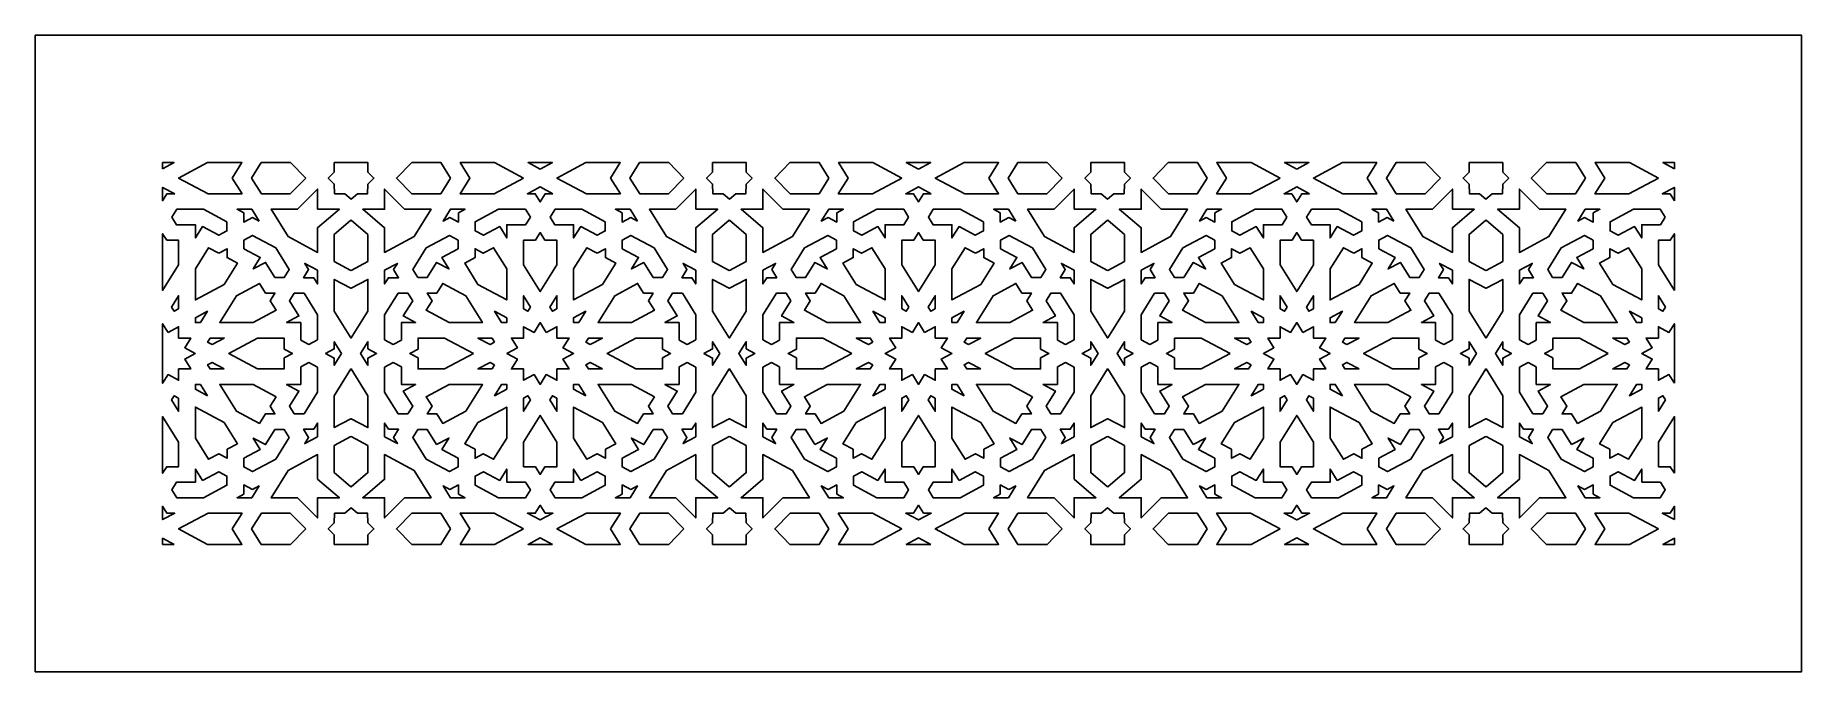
# Model space of a CAD drawing. Extents: x -282 to 273, y -108 to 92.
import ezdxf

# ---------------------------------------------------------------- set-up
doc = ezdxf.new("R2010")
doc.units = 0
doc.header["$MEASUREMENT"] = 0
doc.layers.add('LAYER_1', color=18, linetype='CONTINUOUS')

msp = doc.modelspace()

# ---------------------------------------------------------------- linework, layer by layer
at = {"layer": 'LAYER_1'}
for points in [[(-282.3, 92.13), (-282.3, -107.87), (272.7, -107.87), (272.7, 92.13)], [(-242.3, 50.2), (-242.3, 52.13), (-238.69, 52.13)], [(-220.41, 47.27), (-217.32, 42.32), (-228.01, 42.32), (-237.26, 47.27), (-228.18, 52.13), (-217.38, 52.13)], [(-197.35, 47.27), (-202.22, 42.32), (-211.26, 42.32), (-214.34, 47.27), (-211.32, 52.13), (-202.13, 52.13)], [(-177.79, 49.16), (-175.93, 47.27), (-177.79, 45.38), (-177.89, 42.32), (-181.1, 42.32), (-183.08, 40.64), (-185.07, 42.32), (-188.28, 42.32), (-188.38, 45.38), (-190.24, 47.27), (-188.38, 49.16), (-188.38, 52.13), (-177.79, 52.13)], [(-151.83, 47.27), (-154.91, 42.32), (-163.95, 42.32), (-168.82, 47.27), (-164.04, 52.13), (-154.85, 52.13)], [(-128.91, 47.27), (-138.16, 42.32), (-148.85, 42.32), (-145.76, 47.27), (-148.79, 52.13), (-137.99, 52.13)], [(-123.66, 50.08), (-127.48, 52.13), (-119.83, 52.13)], [(-101.55, 47.27), (-98.46, 42.32), (-109.15, 42.32), (-118.4, 47.27), (-109.33, 52.13), (-98.52, 52.13)], [(-78.49, 47.27), (-83.36, 42.32), (-92.4, 42.32), (-95.48, 47.27), (-92.46, 52.13), (-83.27, 52.13)], [(-58.93, 49.16), (-57.07, 47.27), (-58.93, 45.38), (-59.04, 42.32), (-62.24, 42.32), (-64.23, 40.64), (-66.21, 42.32), (-69.42, 42.32), (-69.52, 45.38), (-71.38, 47.27), (-69.52, 49.16), (-69.52, 52.13), (-58.93, 52.13)], [(-32.97, 47.27), (-36.05, 42.32), (-45.09, 42.32), (-49.96, 47.27), (-45.18, 52.13), (-35.99, 52.13)], [(-10.05, 47.27), (-19.3, 42.32), (-29.99, 42.32), (-26.9, 47.27), (-29.93, 52.13), (-19.13, 52.13)], [(-4.8, 50.08), (-8.62, 52.13), (-0.97, 52.13)], [(17.31, 47.27), (20.39, 42.32), (9.71, 42.32), (0.46, 47.27), (9.53, 52.13), (20.34, 52.13)], [(40.37, 47.27), (35.49, 42.32), (26.46, 42.32), (23.37, 47.27), (26.4, 52.13), (35.59, 52.13)], [(59.93, 49.16), (61.78, 47.27), (59.93, 45.38), (59.82, 42.32), (56.62, 42.32), (54.63, 40.64), (52.64, 42.32), (49.44, 42.32), (49.34, 45.38), (47.48, 47.27), (49.34, 49.16), (49.34, 52.13), (59.93, 52.13)], [(85.89, 47.27), (82.8, 42.32), (73.77, 42.32), (68.89, 47.27), (73.68, 52.13), (82.86, 52.13)], [(108.81, 47.27), (99.55, 42.32), (88.87, 42.32), (91.95, 47.27), (88.93, 52.13), (99.73, 52.13)], [(114.06, 50.08), (110.23, 52.13), (117.89, 52.13)], [(136.17, 47.27), (139.25, 42.32), (128.57, 42.32), (119.31, 47.27), (128.39, 52.13), (139.19, 52.13)], [(159.23, 47.27), (154.35, 42.32), (145.32, 42.32), (142.23, 47.27), (145.26, 52.13), (154.45, 52.13)], [(178.78, 49.16), (180.64, 47.27), (178.78, 45.38), (178.68, 42.32), (175.48, 42.32), (173.49, 40.64), (171.5, 42.32), (168.3, 42.32), (168.2, 45.38), (166.34, 47.27), (168.2, 49.16), (168.2, 52.13), (178.78, 52.13)], [(204.75, 47.27), (201.66, 42.32), (192.63, 42.32), (187.75, 47.27), (192.54, 52.13), (201.72, 52.13)], [(227.67, 47.27), (218.41, 42.32), (207.73, 42.32), (210.81, 47.27), (207.79, 52.13), (218.59, 52.13)], [(232.7, 50.2), (229.09, 52.13), (232.7, 52.13)], [(-119.65, 42.32), (-122.08, 42.32), (-123.66, 39.79), (-125.23, 42.32), (-127.66, 42.32), (-123.66, 44.46)], [(-0.79, 42.32), (-3.22, 42.32), (-4.8, 39.79), (-6.37, 42.32), (-8.8, 42.32), (-4.8, 44.46)], [(118.06, 42.32), (115.63, 42.32), (114.06, 39.79), (112.49, 42.32), (110.06, 42.32), (114.06, 44.46)], [(-238.51, 42.32), (-240.94, 42.32), (-242.3, 40.14), (-242.3, 44.34)], [(-193.63, 37.45), (-186.75, 37.45), (-193.63, 31.63), (-193.63, 23.92), (-202.88, 28.87), (-208.23, 37.45), (-199.91, 37.45), (-193.63, 43.82)], [(-166.26, 37.45), (-157.94, 37.45), (-163.29, 28.87), (-172.54, 23.92), (-172.54, 31.63), (-179.42, 37.45), (-172.54, 37.45), (-172.54, 43.82)], [(-74.77, 37.45), (-67.89, 37.45), (-74.77, 31.63), (-74.77, 23.92), (-84.02, 28.87), (-89.37, 37.45), (-81.05, 37.45), (-74.77, 43.82)], [(-47.41, 37.45), (-39.09, 37.45), (-44.43, 28.87), (-53.68, 23.92), (-53.68, 31.63), (-60.56, 37.45), (-53.68, 37.45), (-53.68, 43.82)], [(44.09, 37.45), (50.96, 37.45), (44.09, 31.63), (44.09, 23.92), (34.83, 28.87), (29.49, 37.45), (37.81, 37.45), (44.09, 43.82)], [(71.45, 37.45), (79.77, 37.45), (74.43, 28.87), (65.18, 23.92), (65.18, 31.63), (58.3, 37.45), (65.18, 37.45), (65.18, 43.82)], [(162.95, 37.45), (169.82, 37.45), (162.95, 31.63), (162.95, 23.92), (153.69, 28.87), (148.35, 37.45), (156.67, 37.45), (162.95, 43.82)], [(190.31, 37.45), (198.63, 37.45), (193.29, 28.87), (184.04, 23.92), (184.04, 31.63), (177.16, 37.45), (184.04, 37.45), (184.04, 43.82)], [(232.7, 40.14), (231.35, 42.32), (228.92, 42.32), (232.7, 44.34)], [(-222.1, 33.53), (-222.1, 30.65), (-224.66, 29.28), (-229.78, 32.02), (-232.02, 28.43), (-232.02, 32.58), (-237.94, 32.58), (-239.42, 34.96), (-237.86, 37.45), (-229.41, 37.45)], [(-211.98, 33.74), (-214.08, 34.86), (-216.81, 33.41), (-216.81, 36.32), (-218.91, 37.45), (-214.29, 37.45)], [(-177.79, 29.57), (-177.79, 21.05), (-183.03, 18.24), (-183.08, 18.27), (-183.14, 18.24), (-188.38, 21.05), (-188.38, 29.57), (-183.14, 34), (-183.08, 33.96), (-183.03, 34)], [(-149.36, 36.32), (-149.36, 33.41), (-152.09, 34.86), (-154.19, 33.74), (-151.88, 37.45), (-147.26, 37.45)], [(-126.75, 34.96), (-128.23, 32.58), (-134.15, 32.58), (-134.15, 28.43), (-136.39, 32.02), (-141.51, 29.28), (-144.07, 30.65), (-144.07, 33.53), (-136.76, 37.45), (-128.3, 37.45)], [(-103.24, 33.53), (-103.24, 30.65), (-105.8, 29.28), (-110.92, 32.02), (-113.16, 28.43), (-113.16, 32.58), (-119.08, 32.58), (-120.56, 34.96), (-119.01, 37.45), (-110.56, 37.45)], [(-93.12, 33.74), (-95.23, 34.86), (-97.95, 33.41), (-97.95, 36.32), (-100.05, 37.45), (-95.43, 37.45)], [(-58.93, 29.57), (-58.93, 21.05), (-64.17, 18.24), (-64.23, 18.27), (-64.28, 18.24), (-69.52, 21.05), (-69.52, 29.57), (-64.28, 34), (-64.23, 33.96), (-64.17, 34)], [(-30.5, 36.32), (-30.5, 33.41), (-33.23, 34.86), (-35.33, 33.74), (-33.02, 37.45), (-28.4, 37.45)], [(-7.89, 34.96), (-9.37, 32.58), (-15.29, 32.58), (-15.29, 28.43), (-17.53, 32.02), (-22.65, 29.28), (-25.22, 30.65), (-25.22, 33.53), (-17.9, 37.45), (-9.45, 37.45)], [(15.62, 33.53), (15.62, 30.65), (13.06, 29.28), (7.93, 32.02), (5.7, 28.43), (5.7, 32.58), (-0.22, 32.58), (-1.7, 34.96), (-0.15, 37.45), (8.3, 37.45)], [(25.74, 33.74), (23.63, 34.86), (20.91, 33.41), (20.91, 36.32), (18.81, 37.45), (23.43, 37.45)], [(59.93, 29.57), (59.93, 21.05), (54.68, 18.24), (54.63, 18.27), (54.58, 18.24), (49.34, 21.05), (49.34, 29.57), (54.58, 34), (54.63, 33.96), (54.68, 34)], [(88.35, 36.32), (88.35, 33.41), (85.63, 34.86), (83.53, 33.74), (85.84, 37.45), (90.46, 37.45)], [(110.96, 34.96), (109.48, 32.58), (103.57, 32.58), (103.57, 28.43), (101.33, 32.02), (96.21, 29.28), (93.64, 30.65), (93.64, 33.53), (100.96, 37.45), (109.41, 37.45)], [(134.48, 33.53), (134.48, 30.65), (131.92, 29.28), (126.79, 32.02), (124.55, 28.43), (124.55, 32.58), (118.64, 32.58), (117.16, 34.96), (118.71, 37.45), (127.16, 37.45)], [(144.6, 33.74), (142.49, 34.86), (139.77, 33.41), (139.77, 36.32), (137.66, 37.45), (142.29, 37.45)], [(178.78, 29.57), (178.78, 21.05), (173.54, 18.24), (173.49, 18.27), (173.44, 18.24), (168.2, 21.05), (168.2, 29.57), (173.44, 34), (173.49, 33.96), (173.54, 34)], [(207.21, 36.32), (207.21, 33.41), (204.49, 34.86), (202.39, 33.74), (204.7, 37.45), (209.32, 37.45)], [(229.82, 34.96), (228.34, 32.58), (222.43, 32.58), (222.43, 28.43), (220.19, 32.02), (215.06, 29.28), (212.5, 30.65), (212.5, 33.53), (219.82, 37.45), (228.27, 37.45)], [(-241.01, 27.71), (-237.27, 27.71), (-237.27, 20), (-242.3, 11.93), (-242.3, 29.77)], [(-206.73, 25.31), (-202.5, 18.52), (-204.06, 16.03), (-207.01, 16.03), (-209.97, 20.78), (-213.85, 18.71), (-211.61, 22.3), (-216.74, 25.04), (-216.74, 27.78), (-214.05, 29.22)], [(-149.43, 27.78), (-149.43, 25.04), (-154.56, 22.3), (-152.32, 18.71), (-156.2, 20.78), (-159.16, 16.03), (-162.11, 16.03), (-163.67, 18.52), (-159.44, 25.31), (-152.12, 29.22)], [(-122.16, 27.71), (-118.41, 27.71), (-118.41, 20), (-123.66, 11.58), (-128.9, 20), (-128.9, 27.71), (-125.16, 27.71), (-123.66, 30.12)], [(-87.87, 25.31), (-83.64, 18.52), (-85.2, 16.03), (-88.16, 16.03), (-91.11, 20.78), (-94.99, 18.71), (-92.75, 22.3), (-97.88, 25.04), (-97.88, 27.78), (-95.19, 29.22)], [(-30.58, 27.78), (-30.58, 25.04), (-35.7, 22.3), (-33.46, 18.71), (-37.34, 20.78), (-40.3, 16.03), (-43.26, 16.03), (-44.81, 18.52), (-40.58, 25.31), (-33.27, 29.22)], [(-3.3, 27.71), (0.44, 27.71), (0.44, 20), (-4.8, 11.58), (-10.04, 20), (-10.04, 27.71), (-6.3, 27.71), (-4.8, 30.12)], [(30.99, 25.31), (35.21, 18.52), (33.66, 16.03), (30.7, 16.03), (27.74, 20.78), (23.87, 18.71), (26.11, 22.3), (20.98, 25.04), (20.98, 27.78), (23.67, 29.22)], [(88.28, 27.78), (88.28, 25.04), (83.16, 22.3), (85.39, 18.71), (81.52, 20.78), (78.56, 16.03), (75.6, 16.03), (74.05, 18.52), (78.27, 25.31), (85.59, 29.22)], [(115.56, 27.71), (119.3, 27.71), (119.3, 20), (114.06, 11.58), (108.82, 20), (108.82, 27.71), (112.56, 27.71), (114.06, 30.12)], [(149.85, 25.31), (154.07, 18.52), (152.52, 16.03), (149.56, 16.03), (146.6, 20.78), (142.73, 18.71), (144.96, 22.3), (139.84, 25.04), (139.84, 27.78), (142.53, 29.22)], [(207.14, 27.78), (207.14, 25.04), (202.02, 22.3), (204.25, 18.71), (200.38, 20.78), (197.42, 16.03), (194.46, 16.03), (192.91, 18.52), (197.13, 25.31), (204.45, 29.22)], [(232.7, 11.93), (227.68, 20), (227.68, 27.71), (231.42, 27.71), (232.7, 29.77)], [(-224.62, 23.64), (-222.02, 25.03), (-222.02, 22.25), (-218.78, 20.52), (-222.94, 13.84), (-232.02, 8.98), (-232.02, 18.69), (-227.86, 25.37)], [(-134.15, 18.69), (-134.15, 8.98), (-143.23, 13.84), (-147.39, 20.52), (-144.14, 22.25), (-144.14, 25.03), (-141.55, 23.64), (-138.31, 25.37)], [(-105.76, 23.64), (-103.17, 25.03), (-103.17, 22.25), (-99.93, 20.52), (-104.09, 13.84), (-113.16, 8.98), (-113.16, 18.69), (-109, 25.37)], [(-15.29, 18.69), (-15.29, 8.98), (-24.37, 13.84), (-28.53, 20.52), (-25.29, 22.25), (-25.29, 25.03), (-22.69, 23.64), (-19.45, 25.37)], [(13.1, 23.64), (15.69, 25.03), (15.69, 22.25), (18.93, 20.52), (14.77, 13.84), (5.7, 8.98), (5.7, 18.69), (9.86, 25.37)], [(103.57, 18.69), (103.57, 8.98), (94.49, 13.84), (90.33, 20.52), (93.57, 22.25), (93.57, 25.03), (96.17, 23.64), (99.41, 25.37)], [(131.95, 23.64), (134.55, 25.03), (134.55, 22.25), (137.79, 20.52), (133.63, 13.84), (124.55, 8.98), (124.55, 18.69), (128.71, 25.37)], [(222.43, 18.69), (222.43, 8.98), (213.35, 13.84), (209.19, 20.52), (212.43, 22.25), (212.43, 25.03), (215.03, 23.64), (218.27, 25.37)], [(-193.63, 18.29), (-193.63, 14.01), (-194.84, 15.96), (-197.99, 15.96), (-196.42, 18.48), (-197.63, 20.44)], [(-169.75, 18.48), (-168.18, 15.96), (-171.33, 15.96), (-172.54, 14.01), (-172.54, 18.29), (-168.54, 20.44)], [(-74.77, 18.29), (-74.77, 14.01), (-75.99, 15.96), (-79.13, 15.96), (-77.56, 18.48), (-78.77, 20.44)], [(-50.89, 18.48), (-49.32, 15.96), (-52.47, 15.96), (-53.68, 14.01), (-53.68, 18.29), (-49.68, 20.44)], [(44.09, 18.29), (44.09, 14.01), (42.87, 15.96), (39.73, 15.96), (41.3, 18.48), (40.09, 20.44)], [(67.96, 18.48), (69.54, 15.96), (66.39, 15.96), (65.18, 14.01), (65.18, 18.29), (69.18, 20.44)], [(162.95, 18.29), (162.95, 14.01), (161.73, 15.96), (158.59, 15.96), (160.16, 18.48), (158.94, 20.44)], [(186.82, 18.48), (188.39, 15.96), (185.25, 15.96), (184.04, 14.01), (184.04, 18.29), (188.04, 20.44)], [(-210.02, 11.12), (-207.03, 11.12), (-208.53, 8.72), (-206.65, 5.71), (-213.86, 1.86), (-224.34, 1.86), (-219.1, 10.27), (-211.9, 14.13)], [(-177.79, 5.41), (-183.03, -3), (-183.08, -2.92), (-183.14, -3), (-188.38, 5.41), (-188.38, 15.43), (-183.14, 12.62), (-183.08, 12.65), (-183.03, 12.62), (-177.79, 15.43)], [(-147.07, 10.27), (-141.83, 1.86), (-152.31, 1.86), (-159.51, 5.71), (-157.64, 8.72), (-159.14, 11.12), (-156.15, 11.12), (-154.27, 14.13)], [(-91.17, 11.12), (-88.17, 11.12), (-89.67, 8.72), (-87.8, 5.71), (-95, 1.86), (-105.48, 1.86), (-100.24, 10.27), (-93.04, 14.13)], [(-58.93, 5.41), (-64.17, -3), (-64.23, -2.92), (-64.28, -3), (-69.52, 5.41), (-69.52, 15.43), (-64.28, 12.62), (-64.23, 12.65), (-64.17, 12.62), (-58.93, 15.43)], [(-28.21, 10.27), (-22.97, 1.86), (-33.45, 1.86), (-40.66, 5.71), (-38.79, 8.72), (-40.28, 11.12), (-37.29, 11.12), (-35.42, 14.13)], [(27.69, 11.12), (30.69, 11.12), (29.19, 8.72), (31.06, 5.71), (23.86, 1.86), (13.38, 1.86), (18.62, 10.27), (25.82, 14.13)], [(59.93, 5.41), (54.68, -3), (54.63, -2.92), (54.58, -3), (49.34, 5.41), (49.34, 15.43), (54.58, 12.62), (54.63, 12.65), (54.68, 12.62), (59.93, 15.43)], [(90.65, 10.27), (95.89, 1.86), (85.41, 1.86), (78.2, 5.71), (80.07, 8.72), (78.57, 11.12), (81.57, 11.12), (83.44, 14.13)], [(146.55, 11.12), (149.55, 11.12), (148.05, 8.72), (149.92, 5.71), (142.72, 1.86), (132.24, 1.86), (137.48, 10.27), (144.68, 14.13)], [(178.78, 5.41), (173.54, -3), (173.49, -2.92), (173.44, -3), (168.2, 5.41), (168.2, 15.43), (173.44, 12.62), (173.49, 12.65), (173.54, 12.62), (178.78, 15.43)], [(209.5, 10.27), (214.75, 1.86), (204.26, 1.86), (197.06, 5.71), (198.93, 8.72), (197.43, 11.12), (200.43, 11.12), (202.3, 14.13)], [(-237.27, 6.17), (-238.67, 5.42), (-239.48, 6.72), (-237.27, 10.26)], [(-193.63, 4.27), (-193.63, -3.56), (-196.32, -5), (-198.88, -3.63), (-198.88, 1.86), (-203.36, 1.86), (-199.48, 3.93), (-202.44, 8.68), (-200.96, 11.06), (-197.85, 11.06)], [(-163.73, 8.68), (-166.69, 3.93), (-162.81, 1.86), (-167.29, 1.86), (-167.29, -3.63), (-169.85, -5), (-172.54, -3.56), (-172.54, 4.27), (-168.31, 11.06), (-165.21, 11.06)], [(-126.69, 6.72), (-127.5, 5.42), (-128.9, 6.17), (-128.9, 10.26)], [(-118.41, 6.17), (-119.81, 5.42), (-120.62, 6.72), (-118.41, 10.26)], [(-74.77, 4.27), (-74.77, -3.56), (-77.46, -5), (-80.02, -3.63), (-80.02, 1.86), (-84.5, 1.86), (-80.62, 3.93), (-83.58, 8.68), (-82.1, 11.06), (-79, 11.06)], [(-44.87, 8.68), (-47.83, 3.93), (-43.96, 1.86), (-48.43, 1.86), (-48.43, -3.63), (-50.99, -5), (-53.68, -3.56), (-53.68, 4.27), (-49.46, 11.06), (-46.35, 11.06)], [(-7.83, 6.72), (-8.64, 5.42), (-10.04, 6.17), (-10.04, 10.26)], [(0.44, 6.17), (-0.96, 5.42), (-1.76, 6.72), (0.44, 10.26)], [(44.09, 4.27), (44.09, -3.56), (41.4, -5), (38.84, -3.63), (38.84, 1.86), (34.36, 1.86), (38.24, 3.93), (35.28, 8.68), (36.76, 11.06), (39.86, 11.06)], [(73.99, 8.68), (71.03, 3.93), (74.9, 1.86), (70.43, 1.86), (70.43, -3.63), (67.87, -5), (65.18, -3.56), (65.18, 4.27), (69.4, 11.06), (72.51, 11.06)], [(111.03, 6.72), (110.22, 5.42), (108.82, 6.17), (108.82, 10.26)], [(119.3, 6.17), (117.9, 5.42), (117.1, 6.72), (119.3, 10.26)], [(162.95, 4.27), (162.95, -3.56), (160.26, -5), (157.69, -3.63), (157.69, 1.86), (153.22, 1.86), (157.09, 3.93), (154.14, 8.68), (155.62, 11.06), (158.72, 11.06)], [(192.85, 8.68), (189.89, 3.93), (193.76, 1.86), (189.29, 1.86), (189.29, -3.63), (186.72, -5), (184.04, -3.56), (184.04, 4.27), (188.26, 11.06), (191.37, 11.06)], [(229.89, 6.72), (229.08, 5.42), (227.68, 6.17), (227.68, 10.26)], [(-240.59, -1.23), (-237.27, 0.54), (-237.27, -3.01), (-233.44, -3.01), (-235.35, -6.09), (-232.03, -7.87), (-235.35, -9.65), (-233.44, -12.73), (-237.27, -12.73), (-237.27, -16.29), (-240.59, -14.51), (-242.3, -17.24), (-242.3, 1.5)], [(-230.4, 1.86), (-232.02, 1.86), (-232.02, 3.36), (-228.2, 5.4)], [(-134.15, 3.36), (-134.15, 1.86), (-135.77, 1.86), (-137.97, 5.4)], [(-121.74, -1.23), (-118.41, 0.54), (-118.41, -3.01), (-114.58, -3.01), (-116.5, -6.09), (-113.17, -7.87), (-116.5, -9.65), (-114.58, -12.73), (-118.41, -12.73), (-118.41, -16.29), (-121.74, -14.51), (-123.66, -17.59), (-125.58, -14.51), (-128.9, -16.29), (-128.9, -12.73), (-132.73, -12.73), (-130.82, -9.65), (-134.14, -7.87), (-130.82, -6.09), (-132.73, -3.01), (-128.9, -3.01), (-128.9, 0.54), (-125.58, -1.23), (-123.66, 1.85)], [(-111.55, 1.86), (-113.16, 1.86), (-113.16, 3.36), (-109.34, 5.4)], [(-15.29, 3.36), (-15.29, 1.86), (-16.91, 1.86), (-19.12, 5.4)], [(-2.88, -1.23), (0.44, 0.54), (0.44, -3.01), (4.28, -3.01), (2.36, -6.09), (5.69, -7.87), (2.36, -9.65), (4.28, -12.73), (0.44, -12.73), (0.44, -16.29), (-2.88, -14.51), (-4.8, -17.59), (-6.72, -14.51), (-10.04, -16.29), (-10.04, -12.73), (-13.88, -12.73), (-11.96, -9.65), (-15.28, -7.87), (-11.96, -6.09), (-13.88, -3.01), (-10.04, -3.01), (-10.04, 0.54), (-6.72, -1.23), (-4.8, 1.85)], [(7.31, 1.86), (5.7, 1.86), (5.7, 3.36), (9.52, 5.4)], [(103.57, 3.36), (103.57, 1.86), (101.95, 1.86), (99.74, 5.4)], [(115.98, -1.23), (119.3, 0.54), (119.3, -3.01), (123.14, -3.01), (121.22, -6.09), (124.54, -7.87), (121.22, -9.65), (123.14, -12.73), (119.3, -12.73), (119.3, -16.29), (115.98, -14.51), (114.06, -17.59), (112.14, -14.51), (108.82, -16.29), (108.82, -12.73), (104.98, -12.73), (106.9, -9.65), (103.58, -7.87), (106.9, -6.09), (104.98, -3.01), (108.82, -3.01), (108.82, 0.54), (112.14, -1.23), (114.06, 1.85)], [(126.17, 1.86), (124.55, 1.86), (124.55, 3.36), (128.38, 5.4)], [(222.43, 3.36), (222.43, 1.86), (220.81, 1.86), (218.6, 5.4)], [(232.7, -17.24), (231, -14.51), (227.68, -16.29), (227.68, -12.73), (223.84, -12.73), (225.76, -9.65), (222.44, -7.87), (225.76, -6.09), (223.84, -3.01), (227.68, -3.01), (227.68, 0.54), (231, -1.23), (232.7, 1.5)], [(-226.78, -5.06), (-228.18, -4.31), (-227.37, -3.01), (-222.96, -3.01)], [(-204.13, -6.48), (-201.54, -7.87), (-204.13, -9.26), (-204.13, -12.73), (-212.45, -12.73), (-221.53, -7.87), (-212.45, -3.01), (-204.13, -3.01)], [(-186.07, -7.87), (-188.38, -11.58), (-188.38, -9.33), (-191.1, -7.87), (-188.38, -6.41), (-188.38, -4.16)], [(-177.79, -6.41), (-175.07, -7.87), (-177.79, -9.33), (-177.79, -11.58), (-180.1, -7.87), (-177.79, -4.16)], [(-144.64, -7.87), (-153.72, -12.73), (-162.04, -12.73), (-162.04, -9.26), (-164.63, -7.87), (-162.04, -6.48), (-162.04, -3.01), (-153.72, -3.01)], [(-137.99, -4.31), (-139.39, -5.06), (-143.21, -3.01), (-138.8, -3.01)], [(-107.92, -5.06), (-109.32, -4.31), (-108.51, -3.01), (-104.1, -3.01)], [(-85.27, -6.48), (-82.68, -7.87), (-85.27, -9.26), (-85.27, -12.73), (-93.59, -12.73), (-102.67, -7.87), (-93.59, -3.01), (-85.27, -3.01)], [(-67.21, -7.87), (-69.52, -11.58), (-69.52, -9.33), (-72.24, -7.87), (-69.52, -6.41), (-69.52, -4.16)], [(-58.93, -6.41), (-56.21, -7.87), (-58.93, -9.33), (-58.93, -11.58), (-61.24, -7.87), (-58.93, -4.16)], [(-25.78, -7.87), (-34.86, -12.73), (-43.18, -12.73), (-43.18, -9.26), (-45.77, -7.87), (-43.18, -6.48), (-43.18, -3.01), (-34.86, -3.01)], [(-19.13, -4.31), (-20.53, -5.06), (-24.36, -3.01), (-19.94, -3.01)], [(10.94, -5.06), (9.54, -4.31), (10.35, -3.01), (14.76, -3.01)], [(33.58, -6.48), (36.18, -7.87), (33.58, -9.26), (33.58, -12.73), (25.27, -12.73), (16.19, -7.87), (25.27, -3.01), (33.58, -3.01)], [(51.65, -7.87), (49.34, -11.58), (49.34, -9.33), (46.62, -7.87), (49.34, -6.41), (49.34, -4.16)], [(59.93, -6.41), (62.65, -7.87), (59.93, -9.33), (59.93, -11.58), (57.61, -7.87), (59.93, -4.16)], [(93.08, -7.87), (84, -12.73), (75.68, -12.73), (75.68, -9.26), (73.08, -7.87), (75.68, -6.48), (75.68, -3.01), (84, -3.01)], [(99.73, -4.31), (98.33, -5.06), (94.5, -3.01), (98.92, -3.01)], [(129.8, -5.06), (128.4, -4.31), (129.2, -3.01), (133.62, -3.01)], [(152.44, -6.48), (155.04, -7.87), (152.44, -9.26), (152.44, -12.73), (144.12, -12.73), (135.05, -7.87), (144.12, -3.01), (152.44, -3.01)], [(170.51, -7.87), (168.2, -11.58), (168.2, -9.33), (165.47, -7.87), (168.2, -6.41), (168.2, -4.16)], [(178.78, -6.41), (181.51, -7.87), (178.78, -9.33), (178.78, -11.58), (176.47, -7.87), (178.78, -4.16)], [(211.93, -7.87), (202.86, -12.73), (194.54, -12.73), (194.54, -9.26), (191.94, -7.87), (194.54, -6.48), (194.54, -3.01), (202.86, -3.01)], [(218.59, -4.31), (217.19, -5.06), (213.36, -3.01), (217.78, -3.01)], [(-222.96, -12.73), (-227.37, -12.73), (-228.18, -11.43), (-226.78, -10.68)], [(-193.63, -12.18), (-193.63, -20.02), (-197.85, -26.8), (-200.96, -26.8), (-202.44, -24.43), (-199.48, -19.67), (-203.36, -17.6), (-198.88, -17.6), (-198.88, -12.11), (-196.32, -10.74)], [(-167.29, -12.11), (-167.29, -17.6), (-162.81, -17.6), (-166.69, -19.67), (-163.73, -24.43), (-165.21, -26.8), (-168.31, -26.8), (-172.54, -20.02), (-172.54, -12.18), (-169.85, -10.74)], [(-137.99, -11.43), (-138.8, -12.73), (-143.21, -12.73), (-139.39, -10.68)], [(-104.1, -12.73), (-108.51, -12.73), (-109.32, -11.43), (-107.92, -10.68)], [(-74.77, -12.18), (-74.77, -20.02), (-79, -26.8), (-82.1, -26.8), (-83.58, -24.43), (-80.62, -19.67), (-84.5, -17.6), (-80.02, -17.6), (-80.02, -12.11), (-77.46, -10.74)], [(-48.43, -12.11), (-48.43, -17.6), (-43.96, -17.6), (-47.83, -19.67), (-44.87, -24.43), (-46.35, -26.8), (-49.46, -26.8), (-53.68, -20.02), (-53.68, -12.18), (-50.99, -10.74)], [(-19.13, -11.43), (-19.94, -12.73), (-24.36, -12.73), (-20.53, -10.68)], [(14.76, -12.73), (10.35, -12.73), (9.54, -11.43), (10.94, -10.68)], [(44.09, -12.18), (44.09, -20.02), (39.86, -26.8), (36.76, -26.8), (35.28, -24.43), (38.24, -19.67), (34.36, -17.6), (38.84, -17.6), (38.84, -12.11), (41.4, -10.74)], [(70.43, -12.11), (70.43, -17.6), (74.9, -17.6), (71.03, -19.67), (73.99, -24.43), (72.51, -26.8), (69.4, -26.8), (65.18, -20.02), (65.18, -12.18), (67.87, -10.74)], [(99.73, -11.43), (98.92, -12.73), (94.5, -12.73), (98.33, -10.68)], [(133.62, -12.73), (129.2, -12.73), (128.4, -11.43), (129.8, -10.68)], [(162.95, -12.18), (162.95, -20.02), (158.72, -26.8), (155.62, -26.8), (154.14, -24.43), (157.09, -19.67), (153.22, -17.6), (157.69, -17.6), (157.69, -12.11), (160.26, -10.74)], [(189.29, -12.11), (189.29, -17.6), (193.76, -17.6), (189.89, -19.67), (192.85, -24.43), (191.37, -26.8), (188.26, -26.8), (184.04, -20.02), (184.04, -12.18), (186.72, -10.74)], [(218.59, -11.43), (217.78, -12.73), (213.36, -12.73), (217.19, -10.68)], [(-177.79, -21.16), (-177.79, -31.17), (-183.03, -28.37), (-183.08, -28.39), (-183.14, -28.37), (-188.38, -31.17), (-188.38, -21.16), (-183.14, -12.74), (-183.08, -12.82), (-183.03, -12.74)], [(-58.93, -21.16), (-58.93, -31.17), (-64.17, -28.37), (-64.23, -28.39), (-64.28, -28.37), (-69.52, -31.17), (-69.52, -21.16), (-64.28, -12.74), (-64.23, -12.82), (-64.17, -12.74)], [(59.93, -21.16), (59.93, -31.17), (54.68, -28.37), (54.63, -28.39), (54.58, -28.37), (49.34, -31.17), (49.34, -21.16), (54.58, -12.74), (54.63, -12.82), (54.68, -12.74)], [(178.78, -21.16), (178.78, -31.17), (173.54, -28.37), (173.49, -28.39), (173.44, -28.37), (168.2, -31.17), (168.2, -21.16), (173.44, -12.74), (173.49, -12.82), (173.54, -12.74)], [(-237.27, -21.91), (-237.27, -26), (-239.48, -22.46), (-238.67, -21.16)], [(-228.2, -21.14), (-232.02, -19.1), (-232.02, -17.6), (-230.4, -17.6)], [(-206.65, -21.46), (-208.53, -24.46), (-207.03, -26.87), (-210.02, -26.87), (-211.9, -29.87), (-219.1, -26.02), (-224.34, -17.6), (-213.86, -17.6)], [(-147.07, -26.02), (-154.27, -29.87), (-156.15, -26.87), (-159.14, -26.87), (-157.64, -24.46), (-159.51, -21.46), (-152.31, -17.6), (-141.83, -17.6)], [(-134.15, -19.1), (-137.97, -21.14), (-135.77, -17.6), (-134.15, -17.6)], [(-126.69, -22.46), (-128.9, -26), (-128.9, -21.91), (-127.5, -21.16)], [(-118.41, -21.91), (-118.41, -26), (-120.62, -22.46), (-119.81, -21.16)], [(-109.34, -21.14), (-113.16, -19.1), (-113.16, -17.6), (-111.55, -17.6)], [(-87.8, -21.46), (-89.67, -24.46), (-88.17, -26.87), (-91.17, -26.87), (-93.04, -29.87), (-100.24, -26.02), (-105.48, -17.6), (-95, -17.6)], [(-28.21, -26.02), (-35.42, -29.87), (-37.29, -26.87), (-40.28, -26.87), (-38.79, -24.46), (-40.66, -21.46), (-33.45, -17.6), (-22.97, -17.6)], [(-15.29, -19.1), (-19.12, -21.14), (-16.91, -17.6), (-15.29, -17.6)], [(-7.83, -22.46), (-10.04, -26), (-10.04, -21.91), (-8.64, -21.16)], [(0.44, -21.91), (0.44, -26), (-1.76, -22.46), (-0.96, -21.16)], [(9.52, -21.14), (5.7, -19.1), (5.7, -17.6), (7.31, -17.6)], [(31.06, -21.46), (29.19, -24.46), (30.69, -26.87), (27.69, -26.87), (25.82, -29.87), (18.62, -26.02), (13.38, -17.6), (23.86, -17.6)], [(90.65, -26.02), (83.44, -29.87), (81.57, -26.87), (78.57, -26.87), (80.07, -24.46), (78.2, -21.46), (85.41, -17.6), (95.89, -17.6)], [(103.57, -19.1), (99.74, -21.14), (101.95, -17.6), (103.57, -17.6)], [(111.03, -22.46), (108.82, -26), (108.82, -21.91), (110.22, -21.16)], [(119.3, -21.91), (119.3, -26), (117.1, -22.46), (117.9, -21.16)], [(128.38, -21.14), (124.55, -19.1), (124.55, -17.6), (126.17, -17.6)], [(149.92, -21.46), (148.05, -24.46), (149.55, -26.87), (146.55, -26.87), (144.68, -29.87), (137.48, -26.02), (132.24, -17.6), (142.72, -17.6)], [(209.5, -26.02), (202.3, -29.87), (200.43, -26.87), (197.43, -26.87), (198.93, -24.46), (197.06, -21.46), (204.26, -17.6), (214.75, -17.6)], [(222.43, -19.1), (218.6, -21.14), (220.81, -17.6), (222.43, -17.6)], [(229.89, -22.46), (227.68, -26), (227.68, -21.91), (229.08, -21.16)], [(-237.27, -35.74), (-237.27, -43.46), (-241.01, -43.46), (-242.3, -45.51), (-242.3, -27.68)], [(-222.94, -29.58), (-218.78, -36.26), (-222.02, -37.99), (-222.02, -40.77), (-224.62, -39.38), (-227.86, -41.12), (-232.02, -34.44), (-232.02, -24.72)], [(-134.15, -34.44), (-138.31, -41.12), (-141.55, -39.38), (-144.14, -40.77), (-144.14, -37.99), (-147.39, -36.26), (-143.23, -29.58), (-134.15, -24.72)], [(-118.41, -35.74), (-118.41, -43.46), (-122.16, -43.46), (-123.66, -45.86), (-125.16, -43.46), (-128.9, -43.46), (-128.9, -35.74), (-123.66, -27.33)], [(-104.09, -29.58), (-99.93, -36.26), (-103.17, -37.99), (-103.17, -40.77), (-105.76, -39.38), (-109, -41.12), (-113.16, -34.44), (-113.16, -24.72)], [(-15.29, -34.44), (-19.45, -41.12), (-22.69, -39.38), (-25.29, -40.77), (-25.29, -37.99), (-28.53, -36.26), (-24.37, -29.58), (-15.29, -24.72)], [(0.44, -35.74), (0.44, -43.46), (-3.3, -43.46), (-4.8, -45.86), (-6.3, -43.46), (-10.04, -43.46), (-10.04, -35.74), (-4.8, -27.33)], [(14.77, -29.58), (18.93, -36.26), (15.69, -37.99), (15.69, -40.77), (13.1, -39.38), (9.86, -41.12), (5.7, -34.44), (5.7, -24.72)], [(103.57, -34.44), (99.41, -41.12), (96.17, -39.38), (93.57, -40.77), (93.57, -37.99), (90.33, -36.26), (94.49, -29.58), (103.57, -24.72)], [(119.3, -35.74), (119.3, -43.46), (115.56, -43.46), (114.06, -45.86), (112.56, -43.46), (108.82, -43.46), (108.82, -35.74), (114.06, -27.33)], [(133.63, -29.58), (137.79, -36.26), (134.55, -37.99), (134.55, -40.77), (131.95, -39.38), (128.71, -41.12), (124.55, -34.44), (124.55, -24.72)], [(222.43, -34.44), (218.27, -41.12), (215.03, -39.38), (212.43, -40.77), (212.43, -37.99), (209.19, -36.26), (213.35, -29.58), (222.43, -24.72)], [(232.7, -45.51), (231.42, -43.46), (227.68, -43.46), (227.68, -35.74), (232.7, -27.68)], [(-202.5, -34.26), (-206.73, -41.05), (-214.05, -44.97), (-216.74, -43.53), (-216.74, -40.78), (-211.61, -38.04), (-213.85, -34.45), (-209.97, -36.52), (-207.01, -31.77), (-204.06, -31.77)], [(-193.63, -34.04), (-197.63, -36.18), (-196.42, -34.23), (-197.99, -31.7), (-194.84, -31.7), (-193.63, -29.75)], [(-171.33, -31.7), (-168.18, -31.7), (-169.75, -34.23), (-168.54, -36.18), (-172.54, -34.04), (-172.54, -29.75)], [(-156.2, -36.52), (-152.32, -34.45), (-154.56, -38.04), (-149.43, -40.78), (-149.43, -43.53), (-152.12, -44.97), (-159.44, -41.05), (-163.67, -34.26), (-162.11, -31.77), (-159.16, -31.77)], [(-83.64, -34.26), (-87.87, -41.05), (-95.19, -44.97), (-97.88, -43.53), (-97.88, -40.78), (-92.75, -38.04), (-94.99, -34.45), (-91.11, -36.52), (-88.16, -31.77), (-85.2, -31.77)], [(-74.77, -34.04), (-78.77, -36.18), (-77.56, -34.23), (-79.13, -31.7), (-75.99, -31.7), (-74.77, -29.75)], [(-52.47, -31.7), (-49.32, -31.7), (-50.89, -34.23), (-49.68, -36.18), (-53.68, -34.04), (-53.68, -29.75)], [(-37.34, -36.52), (-33.46, -34.45), (-35.7, -38.04), (-30.58, -40.78), (-30.58, -43.53), (-33.27, -44.97), (-40.58, -41.05), (-44.81, -34.26), (-43.26, -31.77), (-40.3, -31.77)], [(35.21, -34.26), (30.99, -41.05), (23.67, -44.97), (20.98, -43.53), (20.98, -40.78), (26.11, -38.04), (23.87, -34.45), (27.74, -36.52), (30.7, -31.77), (33.66, -31.77)], [(44.09, -34.04), (40.09, -36.18), (41.3, -34.23), (39.73, -31.7), (42.87, -31.7), (44.09, -29.75)], [(66.39, -31.7), (69.54, -31.7), (67.96, -34.23), (69.18, -36.18), (65.18, -34.04), (65.18, -29.75)], [(81.52, -36.52), (85.39, -34.45), (83.16, -38.04), (88.28, -40.78), (88.28, -43.53), (85.59, -44.97), (78.27, -41.05), (74.05, -34.26), (75.6, -31.77), (78.56, -31.77)], [(154.07, -34.26), (149.85, -41.05), (142.53, -44.97), (139.84, -43.53), (139.84, -40.78), (144.96, -38.04), (142.73, -34.45), (146.6, -36.52), (149.56, -31.77), (152.52, -31.77)], [(162.95, -34.04), (158.94, -36.18), (160.16, -34.23), (158.59, -31.7), (161.73, -31.7), (162.95, -29.75)], [(185.25, -31.7), (188.39, -31.7), (186.82, -34.23), (188.04, -36.18), (184.04, -34.04), (184.04, -29.75)], [(200.38, -36.52), (204.25, -34.45), (202.02, -38.04), (207.14, -40.78), (207.14, -43.53), (204.45, -44.97), (197.13, -41.05), (192.91, -34.26), (194.46, -31.77), (197.42, -31.77)], [(-177.79, -36.79), (-177.79, -45.31), (-183.03, -49.74), (-183.08, -49.7), (-183.14, -49.74), (-188.38, -45.31), (-188.38, -36.79), (-183.14, -33.99), (-183.08, -34.02), (-183.03, -33.99)], [(-58.93, -36.79), (-58.93, -45.31), (-64.17, -49.74), (-64.23, -49.7), (-64.28, -49.74), (-69.52, -45.31), (-69.52, -36.79), (-64.28, -33.99), (-64.23, -34.02), (-64.17, -33.99)], [(59.93, -36.79), (59.93, -45.31), (54.68, -49.74), (54.63, -49.7), (54.58, -49.74), (49.34, -45.31), (49.34, -36.79), (54.58, -33.99), (54.63, -34.02), (54.68, -33.99)], [(178.78, -36.79), (178.78, -45.31), (173.54, -49.74), (173.49, -49.7), (173.44, -49.74), (168.2, -45.31), (168.2, -36.79), (173.44, -33.99), (173.49, -34.02), (173.54, -33.99)], [(-229.78, -47.77), (-224.66, -45.03), (-222.1, -46.4), (-222.1, -49.28), (-229.41, -53.19), (-237.86, -53.19), (-239.42, -50.7), (-237.94, -48.32), (-232.02, -48.32), (-232.02, -44.18)], [(-193.63, -47.37), (-186.75, -53.19), (-193.63, -53.19), (-193.63, -59.57), (-199.91, -53.19), (-208.23, -53.19), (-202.88, -44.61), (-193.63, -39.66)], [(-163.29, -44.61), (-157.94, -53.19), (-166.26, -53.19), (-172.54, -59.57), (-172.54, -53.19), (-179.42, -53.19), (-172.54, -47.37), (-172.54, -39.66)], [(-134.15, -48.32), (-128.23, -48.32), (-126.75, -50.7), (-128.3, -53.19), (-136.76, -53.19), (-144.07, -49.28), (-144.07, -46.4), (-141.51, -45.03), (-136.39, -47.77), (-134.15, -44.18)], [(-110.92, -47.77), (-105.8, -45.03), (-103.24, -46.4), (-103.24, -49.28), (-110.56, -53.19), (-119.01, -53.19), (-120.56, -50.7), (-119.08, -48.32), (-113.16, -48.32), (-113.16, -44.18)], [(-74.77, -47.37), (-67.89, -53.19), (-74.77, -53.19), (-74.77, -59.57), (-81.05, -53.19), (-89.37, -53.19), (-84.02, -44.61), (-74.77, -39.66)], [(-44.43, -44.61), (-39.09, -53.19), (-47.41, -53.19), (-53.68, -59.57), (-53.68, -53.19), (-60.56, -53.19), (-53.68, -47.37), (-53.68, -39.66)], [(-15.29, -48.32), (-9.37, -48.32), (-7.89, -50.7), (-9.45, -53.19), (-17.9, -53.19), (-25.22, -49.28), (-25.22, -46.4), (-22.65, -45.03), (-17.53, -47.77), (-15.29, -44.18)], [(7.93, -47.77), (13.06, -45.03), (15.62, -46.4), (15.62, -49.28), (8.3, -53.19), (-0.15, -53.19), (-1.7, -50.7), (-0.22, -48.32), (5.7, -48.32), (5.7, -44.18)], [(44.09, -47.37), (50.96, -53.19), (44.09, -53.19), (44.09, -59.57), (37.81, -53.19), (29.49, -53.19), (34.83, -44.61), (44.09, -39.66)], [(74.43, -44.61), (79.77, -53.19), (71.45, -53.19), (65.18, -59.57), (65.18, -53.19), (58.3, -53.19), (65.18, -47.37), (65.18, -39.66)], [(103.57, -48.32), (109.48, -48.32), (110.96, -50.7), (109.41, -53.19), (100.96, -53.19), (93.64, -49.28), (93.64, -46.4), (96.21, -45.03), (101.33, -47.77), (103.57, -44.18)], [(126.79, -47.77), (131.92, -45.03), (134.48, -46.4), (134.48, -49.28), (127.16, -53.19), (118.71, -53.19), (117.16, -50.7), (118.64, -48.32), (124.55, -48.32), (124.55, -44.18)], [(162.95, -47.37), (169.82, -53.19), (162.95, -53.19), (162.95, -59.57), (156.67, -53.19), (148.35, -53.19), (153.69, -44.61), (162.95, -39.66)], [(193.29, -44.61), (198.63, -53.19), (190.31, -53.19), (184.04, -59.57), (184.04, -53.19), (177.16, -53.19), (184.04, -47.37), (184.04, -39.66)], [(222.43, -48.32), (228.34, -48.32), (229.82, -50.7), (228.27, -53.19), (219.82, -53.19), (212.5, -49.28), (212.5, -46.4), (215.06, -45.03), (220.19, -47.77), (222.43, -44.18)], [(-214.08, -50.61), (-211.98, -49.48), (-214.29, -53.19), (-218.91, -53.19), (-216.81, -52.06), (-216.81, -49.15)], [(-149.36, -52.06), (-147.26, -53.19), (-151.88, -53.19), (-154.19, -49.48), (-152.09, -50.61), (-149.36, -49.15)], [(-95.23, -50.61), (-93.12, -49.48), (-95.43, -53.19), (-100.05, -53.19), (-97.95, -52.06), (-97.95, -49.15)], [(-30.5, -52.06), (-28.4, -53.19), (-33.02, -53.19), (-35.33, -49.48), (-33.23, -50.61), (-30.5, -49.15)], [(23.63, -50.61), (25.74, -49.48), (23.43, -53.19), (18.81, -53.19), (20.91, -52.06), (20.91, -49.15)], [(88.35, -52.06), (90.46, -53.19), (85.84, -53.19), (83.53, -49.48), (85.63, -50.61), (88.35, -49.15)], [(142.49, -50.61), (144.6, -49.48), (142.29, -53.19), (137.66, -53.19), (139.77, -52.06), (139.77, -49.15)], [(207.21, -52.06), (209.32, -53.19), (204.7, -53.19), (202.39, -49.48), (204.49, -50.61), (207.21, -49.15)], [(-240.94, -58.06), (-238.51, -58.06), (-242.3, -60.09), (-242.3, -55.88)], [(-220.41, -63.01), (-217.38, -67.87), (-228.18, -67.87), (-237.26, -63.01), (-228.01, -58.06), (-217.32, -58.06)], [(-197.35, -63.01), (-202.13, -67.87), (-211.32, -67.87), (-214.34, -63.01), (-211.26, -58.06), (-202.22, -58.06)], [(-181.1, -58.06), (-177.89, -58.06), (-177.79, -61.12), (-175.93, -63.01), (-177.79, -64.9), (-177.79, -67.87), (-188.38, -67.87), (-188.38, -64.9), (-190.24, -63.01), (-188.38, -61.12), (-188.28, -58.06), (-185.07, -58.06), (-183.08, -56.38)], [(-151.83, -63.01), (-154.85, -67.87), (-164.04, -67.87), (-168.82, -63.01), (-163.95, -58.06), (-154.91, -58.06)], [(-128.91, -63.01), (-137.99, -67.87), (-148.79, -67.87), (-145.76, -63.01), (-148.85, -58.06), (-138.16, -58.06)], [(-122.08, -58.06), (-119.65, -58.06), (-123.66, -60.2), (-127.66, -58.06), (-125.23, -58.06), (-123.66, -55.54)], [(-101.55, -63.01), (-98.52, -67.87), (-109.33, -67.87), (-118.4, -63.01), (-109.15, -58.06), (-98.46, -58.06)], [(-78.49, -63.01), (-83.27, -67.87), (-92.46, -67.87), (-95.48, -63.01), (-92.4, -58.06), (-83.36, -58.06)], [(-62.24, -58.06), (-59.04, -58.06), (-58.93, -61.12), (-57.07, -63.01), (-58.93, -64.9), (-58.93, -67.87), (-69.52, -67.87), (-69.52, -64.9), (-71.38, -63.01), (-69.52, -61.12), (-69.42, -58.06), (-66.21, -58.06), (-64.23, -56.38)], [(-32.97, -63.01), (-35.99, -67.87), (-45.18, -67.87), (-49.96, -63.01), (-45.09, -58.06), (-36.05, -58.06)], [(-10.05, -63.01), (-19.13, -67.87), (-29.93, -67.87), (-26.9, -63.01), (-29.99, -58.06), (-19.3, -58.06)], [(-3.22, -58.06), (-0.79, -58.06), (-4.8, -60.2), (-8.8, -58.06), (-6.37, -58.06), (-4.8, -55.54)], [(17.31, -63.01), (20.34, -67.87), (9.53, -67.87), (0.46, -63.01), (9.71, -58.06), (20.39, -58.06)], [(40.37, -63.01), (35.59, -67.87), (26.4, -67.87), (23.37, -63.01), (26.46, -58.06), (35.49, -58.06)], [(56.62, -58.06), (59.82, -58.06), (59.93, -61.12), (61.78, -63.01), (59.93, -64.9), (59.93, -67.87), (49.34, -67.87), (49.34, -64.9), (47.48, -63.01), (49.34, -61.12), (49.44, -58.06), (52.64, -58.06), (54.63, -56.38)], [(85.89, -63.01), (82.86, -67.87), (73.68, -67.87), (68.89, -63.01), (73.77, -58.06), (82.8, -58.06)], [(108.81, -63.01), (99.73, -67.87), (88.93, -67.87), (91.95, -63.01), (88.87, -58.06), (99.55, -58.06)], [(115.63, -58.06), (118.06, -58.06), (114.06, -60.2), (110.06, -58.06), (112.49, -58.06), (114.06, -55.54)], [(136.17, -63.01), (139.19, -67.87), (128.39, -67.87), (119.31, -63.01), (128.57, -58.06), (139.25, -58.06)], [(159.23, -63.01), (154.45, -67.87), (145.26, -67.87), (142.23, -63.01), (145.32, -58.06), (154.35, -58.06)], [(175.48, -58.06), (178.68, -58.06), (178.78, -61.12), (180.64, -63.01), (178.78, -64.9), (178.78, -67.87), (168.2, -67.87), (168.2, -64.9), (166.34, -63.01), (168.2, -61.12), (168.3, -58.06), (171.5, -58.06), (173.49, -56.38)], [(204.75, -63.01), (201.72, -67.87), (192.54, -67.87), (187.75, -63.01), (192.63, -58.06), (201.66, -58.06)], [(227.67, -63.01), (218.59, -67.87), (207.79, -67.87), (210.81, -63.01), (207.73, -58.06), (218.41, -58.06)], [(232.7, -60.09), (228.92, -58.06), (231.35, -58.06), (232.7, -55.88)], [(-238.69, -67.87), (-242.3, -67.87), (-242.3, -65.94)], [(-119.83, -67.87), (-127.48, -67.87), (-123.66, -65.82)], [(-0.97, -67.87), (-8.62, -67.87), (-4.8, -65.82)], [(117.89, -67.87), (110.23, -67.87), (114.06, -65.82)], [(232.7, -67.87), (229.09, -67.87), (232.7, -65.94)]]:
    msp.add_lwpolyline(points, close=True, dxfattribs=at)

doc.saveas('drawing.dxf')
